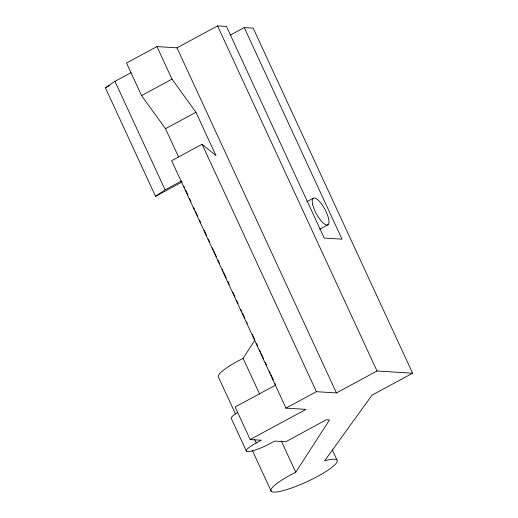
<?xml version="1.0" encoding="UTF-8"?>
<svg xmlns="http://www.w3.org/2000/svg" width="518" height="518" viewBox="0 0 518 518"><rect width="100%" height="100%" fill="white"/><g stroke="black" fill="none" stroke-linecap="round" stroke-linejoin="round"><path stroke-width="0.78" d="M230.264 35.14L244.256 27.571L253.153 28.134L412.6 373.225L372.008 395.163L324.676 460.78L330.057 459.537A36.487 6.708 -24.8 0 1 322.52 473.607A36.487 6.708 -24.8 0 1 274.935 492.106A36.487 6.708 -24.8 0 1 290.76 474.818L295.759 472.274L329.48 419.981L326.308 419.781L285.742 441.776L274.624 441.077L269.548 443.816A18.24 3.354 -24.8 0 1 247.656 451.625A18.24 3.354 -24.8 0 1 256.209 442.981L261.279 440.242L250.162 439.542L235.12 406.986L275.718 385.055L275.039 383.585M235.47 413.94L218.602 377.434A36.487 6.708 -24.8 0 1 238.118 360.929L243.117 358.385L254.953 340.048M182.168 181.922L155.542 196.316L105.4 87.795L114.957 81.345L131.099 72.63M155.542 196.316L165.1 189.866L181.449 181.035M244.256 27.571L342.035 239.186L324.242 238.073L226.47 26.457L217.573 25.9L176.981 47.837L156.967 46.581L126.522 63.034L141.563 95.59L165.501 128.704L178.535 156.915M105.4 87.795L109.602 85.522M141.563 95.59L172.008 79.137L195.946 112.251L216 155.659L202.091 144.25L171.646 160.703L285.968 408.126L305.983 409.382L250.162 439.542M165.501 128.704L195.946 112.251M306.811 201.709L313.112 198.31M319.697 229.234L328.095 224.695M285.968 408.126L316.414 391.679L336.428 392.929L377.02 370.998L412.6 373.225M217.573 25.9L377.02 370.998M176.981 47.837L336.428 392.929M156.967 46.581L172.008 79.137M202.091 144.25L316.414 391.679M332.239 449.747L336.959 459.971M183.825 186.169L184.505 187.639M185.522 189.841L187.892 194.975M189.588 198.647L190.948 201.58M193.661 207.453L194.677 209.654M195.357 211.124L197.727 216.259M199.424 219.93L200.777 222.863M204.17 230.206L206.546 235.34M208.242 239.012L209.596 241.945M212.309 247.818L213.325 250.019M214.005 251.483L216.375 256.624M218.072 260.295L219.431 263.228M222.144 269.101L223.161 271.303M223.834 272.766L226.211 277.907M227.907 281.572L229.26 284.511M232.653 291.848L235.03 296.989M236.72 300.654L238.079 303.593M240.792 309.46L241.809 311.661M242.489 313.131L244.859 318.266M246.555 321.937L247.235 323.407M252.318 334.414L254.694 339.549M256.391 343.22L257.744 346.154M259.44 349.825L260.457 352.026M261.137 353.496L263.513 358.631M265.203 362.302L266.563 365.235M269.276 371.108L270.292 373.31M270.972 374.779L273.342 379.914M243.117 358.385L259.654 394.159M281.248 440.883L295.759 472.274M114.957 81.345L165.1 189.866M254.539 439.368L256.209 442.981M252.344 450.44L271.238 491.323M246.445 451.236L231.404 418.68A18.24 3.354 -24.8 0 1 237.451 412.568M312.658 204.416A15.203 4.817 61.6 0 0 326.871 225.065A15.203 4.817 61.6 0 0 322.287 205.018A15.203 4.817 61.6 0 0 312.658 204.416"/></g></svg>
